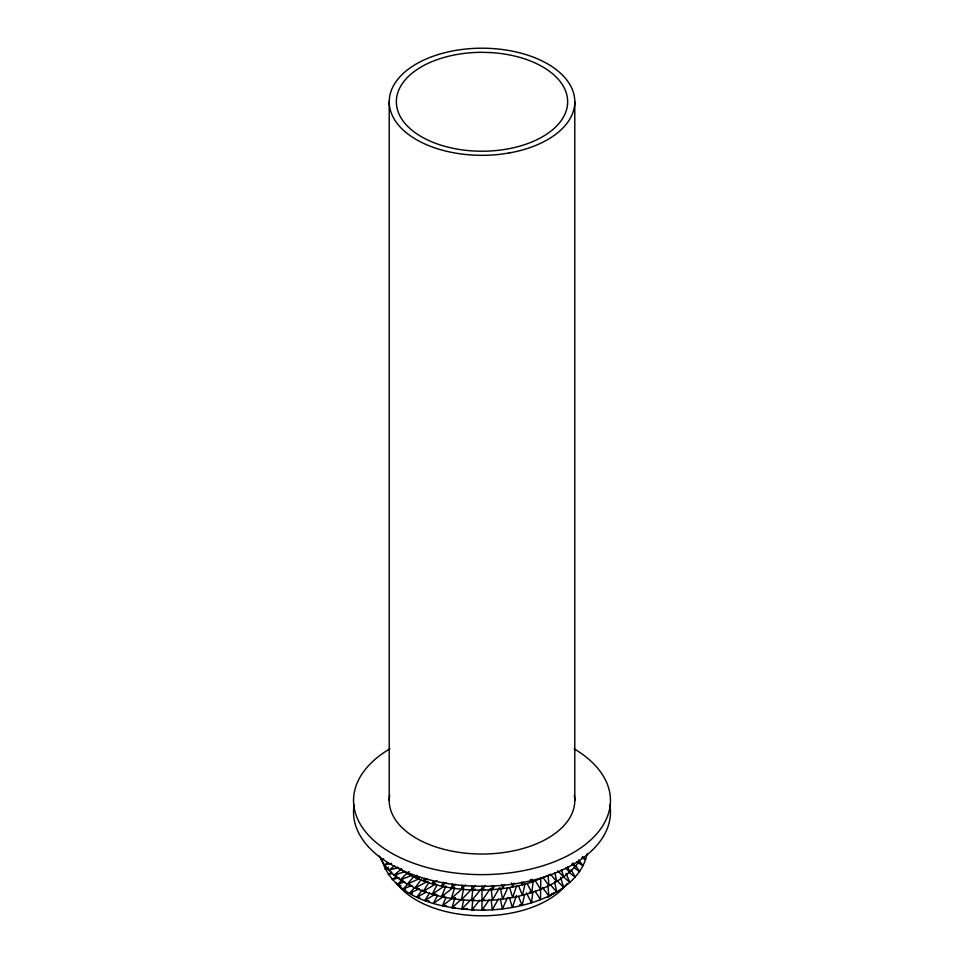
<?xml version="1.0" encoding="UTF-8"?>
<svg xmlns="http://www.w3.org/2000/svg" width="964" height="964" viewBox="0 0 964 964"><rect width="100%" height="100%" fill="white"/><g stroke="black" fill="none" stroke-linecap="round" stroke-linejoin="round"><path stroke-width="1.45" d="M389.215 800.469L389.215 101.762M381.792 859.695C394.3 900.195 445.007 909.498 482 910.197L482 885.928M574.785 800.469L574.785 101.762M540.828 877.614L540.683 889.374C509.353 901.629 474.384 903.593 441.584 896.653C417.46 890.881 390.553 879.951 379.406 856.104M540.671 888.169L540.467 899.677C521.837 906.775 501.895 910.004 482 910.197L489.17 899.822M397.264 867.01C418.605 882.735 445.585 888.651 471.649 890.013L472.071 885.808M474.24 899.99L471.649 900.509L472.77 889.278M474.36 909.474L471.83 909.956L472.77 900.46M475.409 885.458L471.649 890.013C491.953 890.748 512.414 888.326 531.791 882.132L532.14 879.192M529.369 892.098L531.791 892.616L533.2 880.891M532.911 891.531L531.513 902.798L526.38 892.809M462.226 885.133L461.394 889.302L465.576 884.976M463.624 888.663L461.394 899.798L471.854 888.965M467.323 908.498L461.78 909.148L463.636 899.906M523.091 881.952L522.416 884.844L521.331 882.156M525.079 883.735L522.428 895.339L518.596 885.928M519.813 904.642L522.114 905.401L524.657 894.435M587.124 853.658C582.605 876.77 561.12 891.688 540.467 899.677L535.08 891.073M454.128 887.844L451.333 888.013L452.586 883.904M455.526 898.255L451.333 898.496L454.659 887.531M454.936 907.618L451.983 907.775L455.068 897.544M513.981 883.132L512.667 887.025L511.414 882.916M516.62 885.832L512.667 897.52L509.763 887.916M516.439 895.532L512.366 907.449L509.366 897.496M443.211 882.132L441.572 886.157L446.079 882.663M445.946 885.892L441.584 896.653L444.573 896.653M446.585 905.871L442.5 905.859L445.995 897.255M504.329 884.844L502.606 888.651L501.774 884.47M507.787 887.711L502.606 899.135L500.376 888.013M507.57 897.484L502.377 908.944L500.388 899.014M435.065 883.928L432.209 883.759L433.559 881.144M436.499 894.496L432.209 894.255L436.921 885.085M437.656 895.195L433.439 903.413L443.621 896.375M498.448 898.918L492.218 909.859L491.23 900.027M494.472 885.988L492.351 889.688L491.929 885.482M499.4 887.856L492.351 900.183L491.23 888.953M426.305 881.18L423.317 880.855L424.907 878.312M426.305 891.664L423.317 891.339L428.872 882.47M429.233 900.966L424.883 900.484L429.655 892.845M485.302 885.386L482 890.146L484.603 889.411M490.266 888.748L482 900.641L484.603 899.894M419.207 878.132L414.99 877.457L416.617 875.252M419.207 888.615L414.99 887.94L421.509 879.156M419.846 897.568L416.906 897.086L422.256 889.88M579.593 861.021C570.025 874.336 555.613 883.205 540.683 889.374L535.128 880.506M471.83 909.956L479.819 900.195M471.649 900.509L481.06 889.109M409.122 871.492L407.314 873.601L410.194 874.203M410.194 884.699L407.314 884.084L413.664 876.746M414.448 887.639L409.579 893.266L412.206 893.833M461.78 909.148L470.504 900.027M403.024 880.53L400.349 879.819L407.302 872.854M405.591 889.748L402.988 889.049L408.194 883.831M451.983 907.775L461.298 899.328M451.333 888.013L455.526 884.265M451.333 898.496L461.804 889.145M396.855 876.035L394.18 875.167L401.651 868.612M401.012 885.747L397.18 884.506L402.663 879.698M553.722 893.062L547.612 897.195L553.794 892.989M442.5 905.859L452.309 898.111M453.948 887.037L441.584 896.653L444.043 895.845M394.517 865.829L388.841 870.203L398.18 867.636M396.758 876.143L392.215 879.65L399.192 877.638M387.974 862.527L384.419 864.961L391.577 863.37M391.625 872.179L388.118 874.553L392.155 873.601M432.209 883.759L436.969 880.53M432.209 894.255L444.115 886.169M547.612 897.195L553.722 893.218M424.883 900.484L435.318 894.158M388.492 867.142L384.961 869.263L387.889 868.721M423.317 880.855L427.052 878.638M423.317 891.339L435.776 883.952M416.906 897.086L426.04 892.242M414.99 877.457L417.569 876.119M414.99 887.94L427.871 881.265M418.75 889.025L409.579 893.266L412.303 893.266M407.314 884.084L419.183 878.746M549.01 875.155L531.791 882.132L529.369 881.614M402.988 889.049L412.086 885.41M400.349 879.819L412.387 875.155M397.18 884.506L404.844 881.879M394.18 875.167L404.916 871.637M482 910.197L484.651 909.462M471.649 890.013L475.529 889.254M380.925 859.49L383.72 859.008M581.822 857.743L585.594 859.743L582.521 856.454M576.93 862.021L583.075 865.708L578.496 859.96M573.652 867.467L579.593 871.516L575.592 865.515M571.76 863.973L575.159 866.6L573.122 862.876M568.362 871.842L575.159 877.083L571.098 869.636M565.555 868.154L569.832 871.89L567.639 866.793M563.422 876.77L569.832 882.385L566.013 873.456M557.698 870.89L563.651 876.866L561.397 869.697M556.698 880.385L563.651 887.35L560.494 877.324M550.336 874.119L556.686 881.47L554.915 872.733M550.336 884.615L556.686 891.953L554.613 881.771M543.31 877.963L549.01 885.651L548.022 875.372M542.648 887.639L548.878 896.05L547.986 885.844M530.441 879.505L531.791 882.132M527.079 883.446L531.791 892.616M518.536 896.58L522.114 905.401M567.001 883.699A92.785 53.562 0 0 1 481.096 915.8A92.785 53.562 0 0 1 396.288 882.735M609.851 804.844A128.465 74.168 0 0 1 482 886.29A128.465 74.168 0 0 1 354.149 804.844M574.098 748.763A128.465 74.168 0 0 1 572.411 853.152A128.465 74.168 0 0 1 391.589 853.152A128.465 74.168 0 0 1 389.902 748.763M574.339 795.216A92.785 53.562 0 0 1 482 854.032A92.785 53.562 0 0 1 389.661 795.216M508.932 153.023L500.099 154.3A92.785 53.562 0 0 1 393.216 86.218A92.785 53.562 0 0 1 547.612 63.889A92.785 53.562 0 0 1 508.932 153.023M490.399 52.562L482 52.321A85.639 49.441 0 0 0 406.471 125.079A85.639 49.441 0 0 0 553.216 129.236A85.639 49.441 0 0 0 490.399 52.562"/></g></svg>
